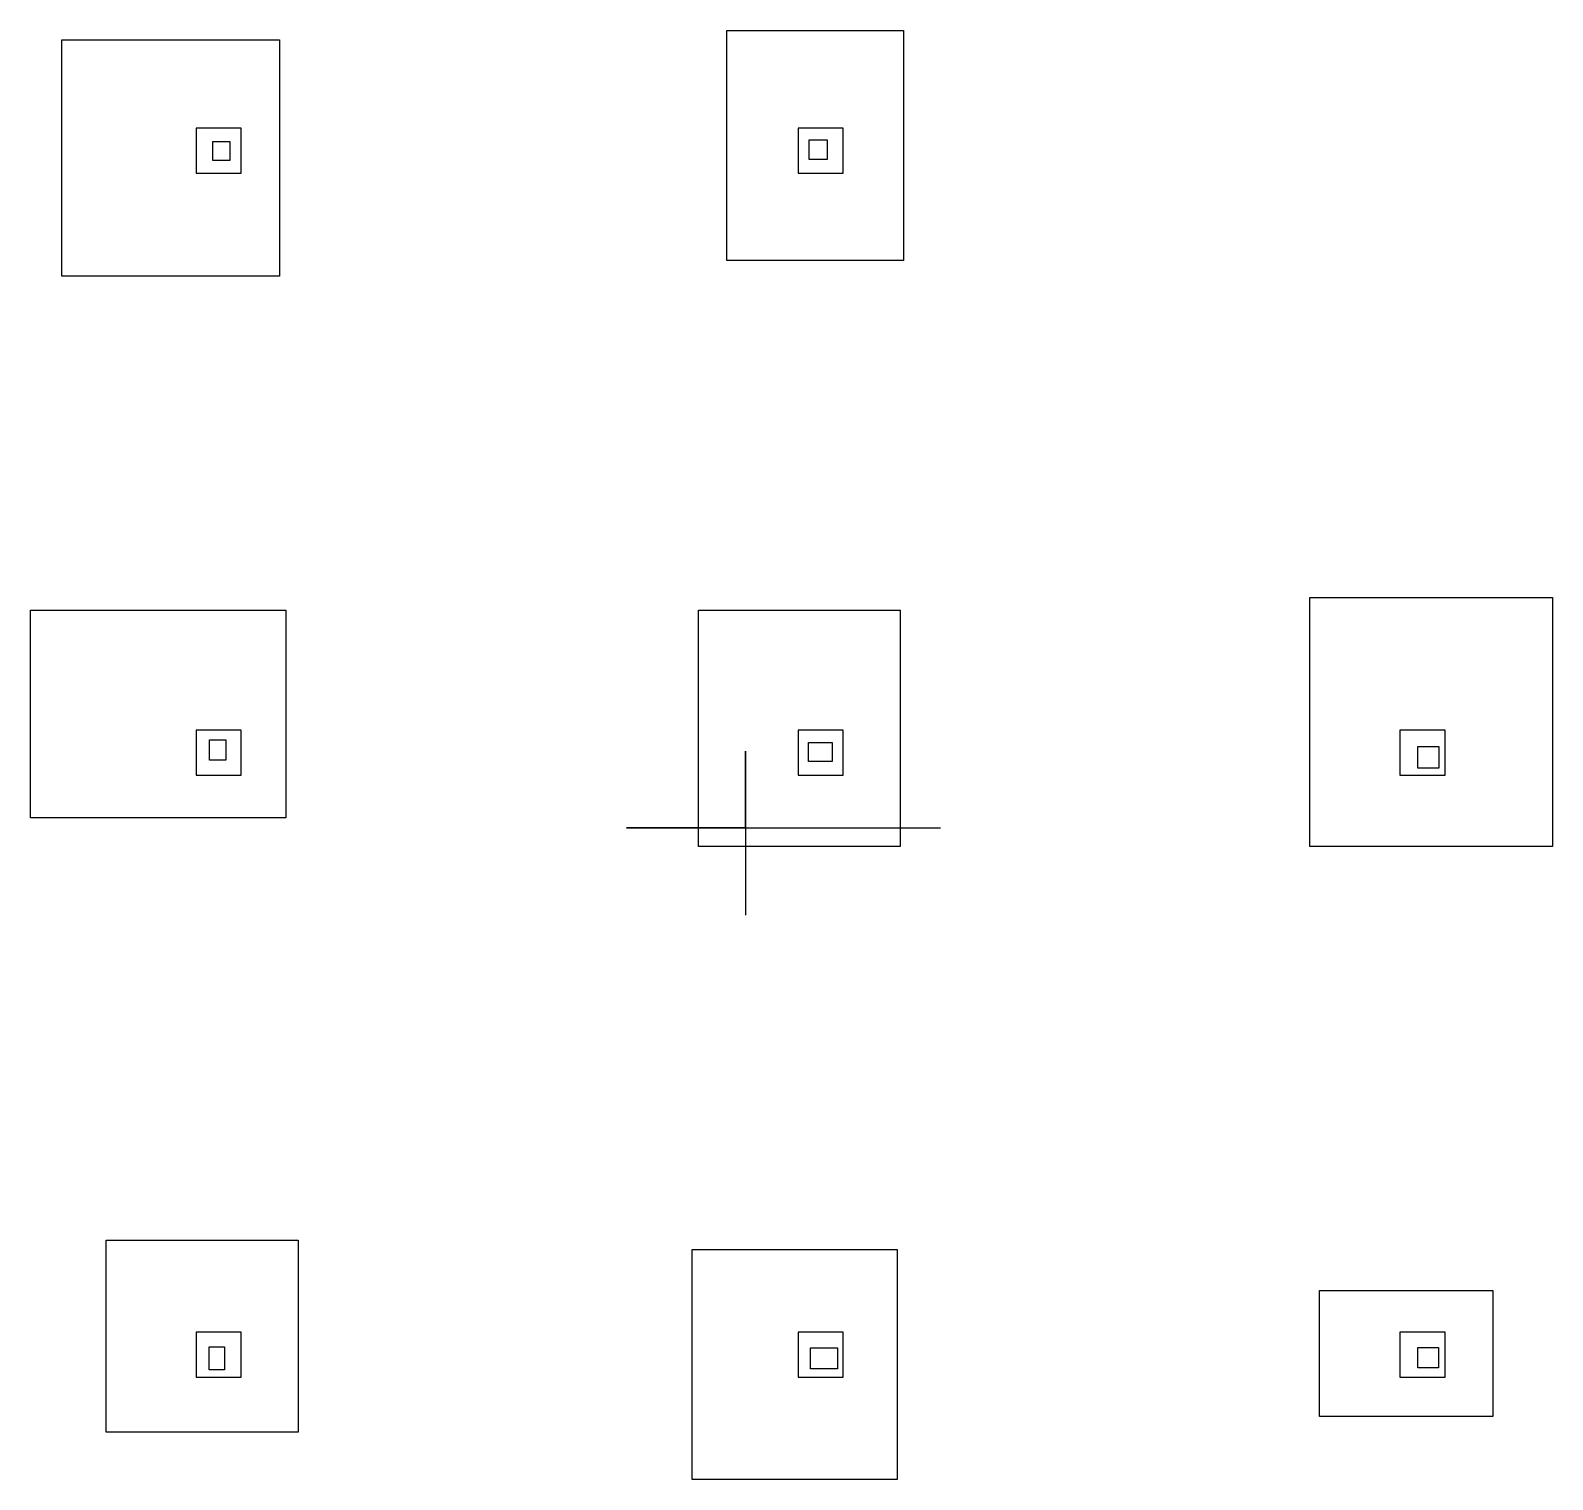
# Model space of a CAD drawing. Header units: metres. Extents: x -2.5 to 17.7, y -1.7 to 17.6.
import ezdxf

# ---------------------------------------------------------------- set-up
doc = ezdxf.new("R2010")
doc.units = ezdxf.units.M
for name, color, linetype in [('MAX', 232, 'Continuous'), ('MIN', 152, 'Continuous'), ('PREF', 72, 'Continuous')]:
    doc.layers.add(name, color=color, linetype=linetype)

msp = doc.modelspace()

# ---------------------------------------------------------------- linework, layer by layer
for points in [[(7, 7), (7, 8.022), (7, 5.843)], [(7, 7), (5.418, 7), (9.593, 7)]]:
    msp.add_lwpolyline(points)
at = {"layer": 'MAX'}
for points in [[(-2.084, 17.472), (0.806, 17.472), (0.806, 14.333), (-2.084, 14.333)], [(6.754, 17.598), (9.1, 17.598), (9.1, 14.542), (6.754, 14.542)], [(14.504, 10.063), (17.73, 10.063), (17.73, 6.756), (14.504, 6.756)], [(-2.503, 9.895), (0.89, 9.895), (0.89, 7.133), (-2.503, 7.133)], [(6.377, 9.895), (9.058, 9.895), (9.058, 6.756), (6.377, 6.756)], [(-1.498, 1.523), (1.057, 1.523), (1.057, -1.03), (-1.498, -1.03)], [(6.294, 1.398), (9.017, 1.398), (9.017, -1.658), (6.294, -1.658)], [(14.63, 0.853), (16.934, 0.853), (16.934, -0.821), (14.63, -0.821)]]:
    msp.add_lwpolyline(points, close=True, dxfattribs=at)
at = {"layer": 'MIN'}
for points in [[(-0.077, 16.124), (0.149, 16.124), (0.149, 15.872), (-0.077, 15.872)], [(7.849, 16.146), (8.089, 16.146), (8.089, 15.882), (7.849, 15.882)], [(-0.121, 8.172), (0.096, 8.172), (0.096, 7.903), (-0.121, 7.903)], [(7.84, 8.135), (8.153, 8.135), (8.153, 7.884), (7.84, 7.884)], [(15.939, 8.082), (16.216, 8.082), (16.216, 7.793), (15.939, 7.793)], [(-0.129, 0.105), (0.075, 0.105), (0.075, -0.202), (-0.129, -0.202)], [(7.866, 0.093), (8.226, 0.093), (8.226, -0.185), (7.866, -0.185)], [(15.941, 0.098), (16.215, 0.098), (16.215, -0.176), (15.941, -0.176)]]:
    msp.add_lwpolyline(points, close=True, dxfattribs=at)
at = {"layer": 'PREF'}
for points in [[(-0.3, 16.3), (-0.3, 15.7), (0.3, 15.7), (0.3, 16.3)], [(7.7, 16.3), (7.7, 15.7), (8.3, 15.7), (8.3, 16.3)], [(-0.3, 8.3), (-0.3, 7.7), (0.3, 7.7), (0.3, 8.3)], [(7.7, 8.3), (7.7, 7.7), (8.3, 7.7), (8.3, 8.3)], [(15.7, 8.3), (15.7, 7.7), (16.3, 7.7), (16.3, 8.3)], [(-0.3, 0.3), (-0.3, -0.3), (0.3, -0.3), (0.3, 0.3)], [(7.7, 0.3), (7.7, -0.3), (8.3, -0.3), (8.3, 0.3)], [(15.7, 0.3), (15.7, -0.3), (16.3, -0.3), (16.3, 0.3)]]:
    msp.add_lwpolyline(points, close=True, dxfattribs=at)

doc.saveas('drawing.dxf')
